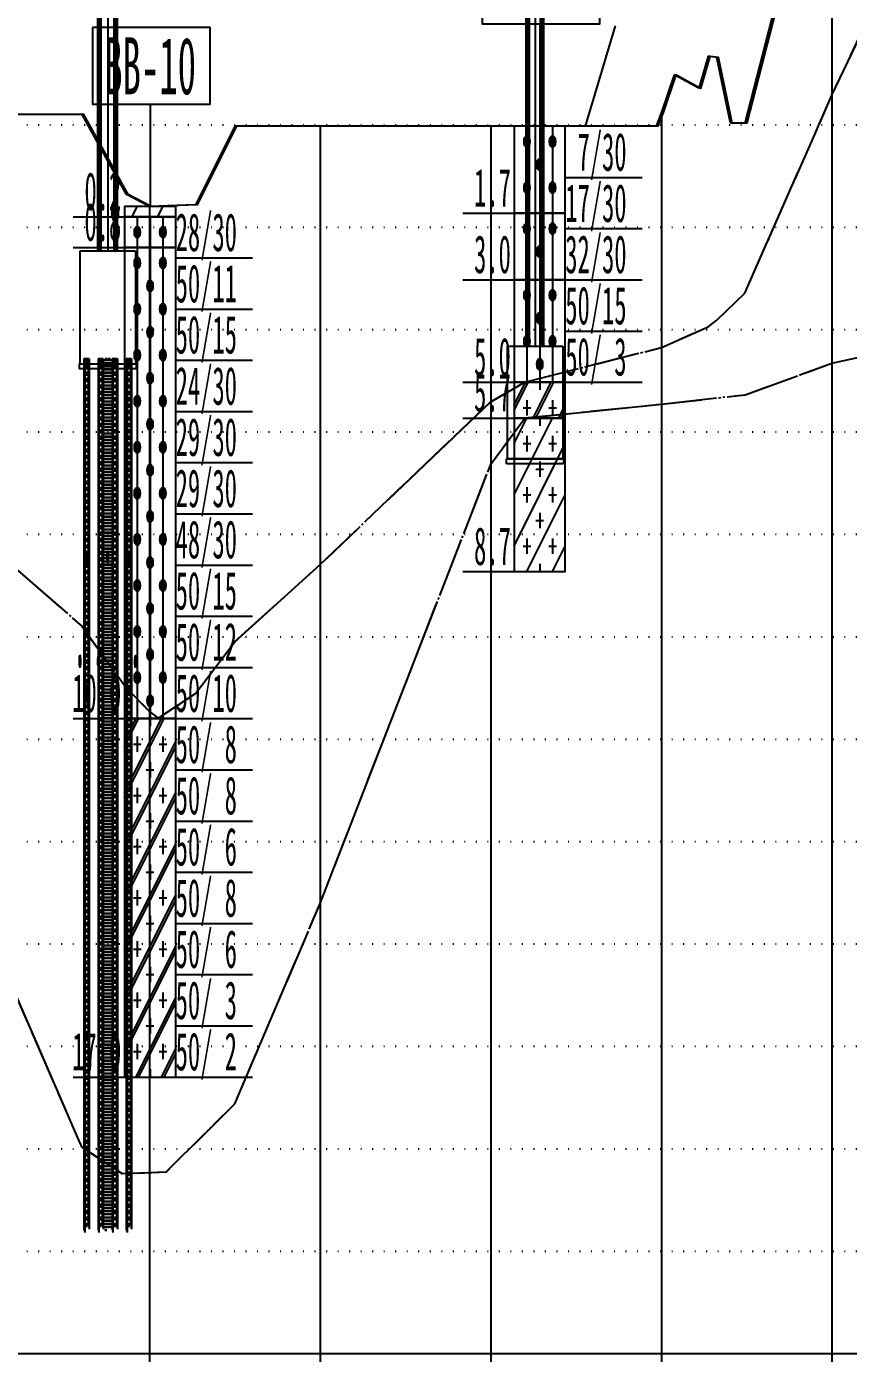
# Model space of a CAD drawing. Header units: millimetres. Extents: x -1499 to 6658, y -12483 to -6008.
# Drawn here: x 5701.9 to 5798.3, y -11573.1 to -11417.6 of the extents above; entities that cross this region are included whole.
import ezdxf
from ezdxf.enums import TextEntityAlignment as Align

# ---------------------------------------------------------------- set-up
doc = ezdxf.new("R2010")
doc.units = ezdxf.units.MM
for name, pattern in [('A-CENTR01', [2, 1.25, -0.25, 0.25, -0.25]), ('A-DASHD01', [0.75, 0.5, -0.25]), ('A-DOTLN01H', [0.125, 0, -0.125]), ('A-HIDDN01', [0.375, 0.25, -0.125]), ('BR_LINE', [7.75, 6.5, -0.25, 0.25, -0.25, 0.25, -0.25]), ('CXB002', [3.5, 1.25, -0.2, 0.2, -0.2, 0.2, -0.2, 1.25]), ('HIDDEN', [0.375, 0.25, -0.125]), ('RR_LINE', [7.25, 6.5, -0.25, 0.25, -0.25]), ('SOLID', [0])]:
    doc.linetypes.add(name, pattern=pattern)
for name, color, linetype in [('@리핑암선(풍화암)', 6, 'Continuous'), ('@발파암선(기반암)', 5, 'Continuous'), ('CR-GRID', 56, 'A-DOTLN01H'), ('CS-CNTL', 1, 'A-CENTR01'), ('CS-PATT', 1, 'Continuous'), ('CS-SYMB', 3, 'Continuous'), ('CS-TEXT', 3, 'Continuous'), ('Layer', 7, 'Continuous'), ('교량', 4, 'Continuous'), ('리핑암선', 4, 'RR_LINE'), ('발파암선', 3, 'BR_LINE'), ('사면선', 3, 'SOLID'), ('수직그리드', 1, 'Continuous'), ('종단지반선', 3, 'Continuous'), ('학송2교$0$CS-DIML', 1, 'Continuous')]:
    doc.layers.add(name, color=color, linetype=linetype)
doc.layers.add('_와꾸', color=7, linetype='Continuous', plot=False)
doc.styles.add('굴림체', font='굴림체')

# ---------------------------------------------------------------- blocks, each defined once
blk = doc.blocks.new('BB-10')
at = {"layer": 'Layer'}
for points in [[(-2.25, 3.5), (-2.25, 2), (2.347, 2), (2.347, 3.5), (-2.25, 3.5)], [(-2.25, 2), (2.347, 2)], [(0, 2), (0, 0)], [(-1, 0), (-1, -0.2), (1, -0.2), (1, 0), (-1, 0)], [(-0.7, -0.2), (-0.5, 0)], [(0.3, -0.2), (0.5, 0)], [(-3, -0.2), (-1, -0.2)], [(-1, -0.2), (-1, -0.8), (1, -0.8), (1, -0.2), (-1, -0.2)], [(-0.5, -0.2), (-0.5, -0.8)], [(0, -0.2), (0, -0.8)], [(0.5, -0.2), (0.5, -0.8)], [(-3, -0.8), (-1, -0.8)], [(-1, -0.8), (-1, -10), (1, -10), (1, -0.8), (-1, -0.8)], [(-0.5, -0.8), (-0.5, -10)], [(0, -0.8), (0, -10)], [(0.5, -0.8), (0.5, -10)], [(1, -1), (4, -1)], [(1, -2), (4, -2)], [(1, -3), (4, -3)], [(1, -4), (4, -4)], [(1, -5), (4, -5)], [(1, -6), (4, -6)], [(1, -7), (4, -7)], [(1, -8), (4, -8)], [(1, -9), (4, -9)], [(-3, -10), (-1, -10)], [(-1, -10.45), (-0.55, -10)], [(-1, -11.45), (0.45, -10)], [(-1, -10.55), (-0.45, -10)], [(-1, -11.55), (0.55, -10)], [(-1, -10), (-1, -17), (1, -17), (1, -10), (-1, -10)], [(-0.15, -10), (0.15, -10)], [(0, -10), (0, -10.15)], [(1, -10), (4, -10)], [(-0.5, -10.35), (-0.5, -10.65)], [(0.5, -10.35), (0.5, -10.65)], [(-1, -12.45), (1, -10.45)], [(-1, -12.55), (1, -10.55)], [(-0.65, -10.5), (-0.35, -10.5)], [(0.35, -10.5), (0.65, -10.5)], [(0, -10.85), (0, -11.15)], [(-0.15, -11), (0.15, -11)], [(1, -11), (4, -11)], [(-0.5, -11.35), (-0.5, -11.65)], [(0.5, -11.35), (0.5, -11.65)], [(-1, -13.45), (1, -11.45)], [(-1, -13.55), (1, -11.55)], [(-0.65, -11.5), (-0.35, -11.5)], [(0.35, -11.5), (0.65, -11.5)], [(0, -11.85), (0, -12.15)], [(-0.15, -12), (0.15, -12)], [(1, -12), (4, -12)], [(-0.5, -12.35), (-0.5, -12.65)], [(0.5, -12.35), (0.5, -12.65)], [(-1, -14.45), (1, -12.45)], [(-1, -14.55), (1, -12.55)], [(-0.65, -12.5), (-0.35, -12.5)], [(0.35, -12.5), (0.65, -12.5)], [(0, -12.85), (0, -13.15)], [(-0.15, -13), (0.15, -13)], [(1, -13), (4, -13)], [(-1, -15.45), (1, -13.45)], [(-0.5, -13.35), (-0.5, -13.65)], [(0.5, -13.35), (0.5, -13.65)], [(-1, -15.55), (1, -13.55)], [(-0.65, -13.5), (-0.35, -13.5)], [(0.35, -13.5), (0.65, -13.5)], [(0, -13.85), (0, -14.15)], [(-0.15, -14), (0.15, -14)], [(1, -14), (4, -14)], [(-1, -16.45), (1, -14.45)], [(-0.65, -14.5), (-0.35, -14.5)], [(-0.5, -14.35), (-0.5, -14.65)], [(0.35, -14.5), (0.65, -14.5)], [(0.5, -14.35), (0.5, -14.65)], [(-1, -16.55), (1, -14.55)], [(-0.15, -15), (0.15, -15)], [(0, -14.85), (0, -15.15)], [(1, -15), (4, -15)], [(-0.65, -15.5), (-0.35, -15.5)], [(-0.55, -17), (1, -15.45)], [(-0.5, -15.35), (-0.5, -15.65)], [(0.35, -15.5), (0.65, -15.5)], [(0.5, -15.35), (0.5, -15.65)], [(-0.45, -17), (1, -15.55)], [(-0.15, -16), (0.15, -16)], [(0, -15.85), (0, -16.15)], [(1, -16), (4, -16)], [(-0.65, -16.5), (-0.35, -16.5)], [(-0.5, -16.35), (-0.5, -16.65)], [(0.35, -16.5), (0.65, -16.5)], [(0.45, -17), (1, -16.45)], [(0.5, -16.35), (0.5, -16.65)], [(0.55, -17), (1, -16.55)], [(-3, -17), (-1, -17)], [(-0.15, -17), (0.15, -17)], [(0, -16.85), (0, -17)], [(1, -17), (4, -17)]]:
    blk.add_lwpolyline(points, dxfattribs=at)
for centre, radius in [((-0.5, -0.5), 0.113), ((-0.5, -0.5), 0.101), ((-0.5, -0.5), 0.09), ((-0.5, -0.5), 0.0788), ((-0.5, -0.5), 0.0675), ((-0.5, -0.5), 0.0563), ((-0.5, -0.5), 0.045), ((-0.5, -0.5), 0.0338), ((-0.5, -0.5), 0.0225), ((-0.5, -0.5), 0.0112), ((0.5, -0.5), 0.113), ((0.5, -0.5), 0.101), ((0.5, -0.5), 0.09), ((0.5, -0.5), 0.0788), ((0.5, -0.5), 0.0675), ((0.5, -0.5), 0.0563), ((0.5, -0.5), 0.045), ((0.5, -0.5), 0.0338), ((0.5, -0.5), 0.0225), ((0.5, -0.5), 0.0112), ((-0.5, -1.1), 0.113), ((-0.5, -1.1), 0.101), ((-0.5, -1.1), 0.09), ((-0.5, -1.1), 0.0788), ((-0.5, -1.1), 0.0675), ((0.5, -1.1), 0.113), ((0.5, -1.1), 0.101), ((0.5, -1.1), 0.09), ((0.5, -1.1), 0.0788), ((0.5, -1.1), 0.0675), ((-0.5, -1.1), 0.0563), ((-0.5, -1.1), 0.045), ((-0.5, -1.1), 0.0338), ((-0.5, -1.1), 0.0225), ((-0.5, -1.1), 0.0112), ((0.5, -1.1), 0.0563), ((0.5, -1.1), 0.045), ((0.5, -1.1), 0.0338), ((0.5, -1.1), 0.0225), ((0.5, -1.1), 0.0112), ((0, -1.55), 0.113), ((0, -1.55), 0.101), ((0, -1.55), 0.09), ((0, -1.55), 0.0788), ((0, -1.55), 0.0675), ((0, -1.55), 0.0563), ((0, -1.55), 0.045), ((0, -1.55), 0.0338), ((0, -1.55), 0.0225), ((0, -1.55), 0.0112), ((-0.5, -2), 0.113), ((-0.5, -2), 0.101), ((-0.5, -2), 0.09), ((-0.5, -2), 0.0788), ((-0.5, -2), 0.0675), ((-0.5, -2), 0.0563), ((-0.5, -2), 0.045), ((-0.5, -2), 0.0338), ((-0.5, -2), 0.0225), ((-0.5, -2), 0.0112), ((0.5, -2), 0.113), ((0.5, -2), 0.101), ((0.5, -2), 0.09), ((0.5, -2), 0.0788), ((0.5, -2), 0.0675), ((0.5, -2), 0.0563), ((0.5, -2), 0.045), ((0.5, -2), 0.0338), ((0.5, -2), 0.0225), ((0.5, -2), 0.0112), ((0, -2.45), 0.113), ((0, -2.45), 0.101), ((0, -2.45), 0.09), ((0, -2.45), 0.0788), ((0, -2.45), 0.0675), ((0, -2.45), 0.0563), ((0, -2.45), 0.045), ((0, -2.45), 0.0338), ((0, -2.45), 0.0225), ((0, -2.45), 0.0112), ((-0.5, -2.9), 0.113), ((-0.5, -2.9), 0.101), ((-0.5, -2.9), 0.09), ((-0.5, -2.9), 0.0788), ((-0.5, -2.9), 0.0675), ((-0.5, -2.9), 0.0563), ((0.5, -2.9), 0.113), ((0.5, -2.9), 0.101), ((0.5, -2.9), 0.09), ((0.5, -2.9), 0.0788), ((0.5, -2.9), 0.0675), ((0.5, -2.9), 0.0563), ((-0.5, -2.9), 0.045), ((-0.5, -2.9), 0.0338), ((-0.5, -2.9), 0.0225), ((-0.5, -2.9), 0.0112), ((0.5, -2.9), 0.045), ((0.5, -2.9), 0.0338), ((0.5, -2.9), 0.0225), ((0.5, -2.9), 0.0112), ((0, -3.35), 0.113), ((0, -3.35), 0.101), ((0, -3.35), 0.09), ((0, -3.35), 0.0788), ((0, -3.35), 0.0675), ((0, -3.35), 0.0563), ((0, -3.35), 0.045), ((0, -3.35), 0.0338), ((0, -3.35), 0.0225), ((0, -3.35), 0.0112), ((-0.5, -3.8), 0.113), ((-0.5, -3.8), 0.101), ((-0.5, -3.8), 0.09), ((-0.5, -3.8), 0.0788), ((-0.5, -3.8), 0.0675), ((-0.5, -3.8), 0.0563), ((-0.5, -3.8), 0.045), ((-0.5, -3.8), 0.0338), ((-0.5, -3.8), 0.0225), ((-0.5, -3.8), 0.0112), ((0.5, -3.8), 0.113), ((0.5, -3.8), 0.101), ((0.5, -3.8), 0.09), ((0.5, -3.8), 0.0788), ((0.5, -3.8), 0.0675), ((0.5, -3.8), 0.0563), ((0.5, -3.8), 0.045), ((0.5, -3.8), 0.0338), ((0.5, -3.8), 0.0225), ((0.5, -3.8), 0.0112), ((0, -4.25), 0.113), ((0, -4.25), 0.101), ((0, -4.25), 0.09), ((0, -4.25), 0.0788), ((0, -4.25), 0.0675), ((0, -4.25), 0.0563), ((0, -4.25), 0.045), ((0, -4.25), 0.0338), ((0, -4.25), 0.0225), ((0, -4.25), 0.0112), ((-0.5, -4.7), 0.113), ((-0.5, -4.7), 0.101), ((-0.5, -4.7), 0.09), ((-0.5, -4.7), 0.0788), ((-0.5, -4.7), 0.0675), ((-0.5, -4.7), 0.0563), ((-0.5, -4.7), 0.045), ((0.5, -4.7), 0.113), ((0.5, -4.7), 0.101), ((0.5, -4.7), 0.09), ((0.5, -4.7), 0.0788), ((0.5, -4.7), 0.0675), ((0.5, -4.7), 0.0563), ((0.5, -4.7), 0.045), ((-0.5, -4.7), 0.0338), ((-0.5, -4.7), 0.0225), ((-0.5, -4.7), 0.0112), ((0.5, -4.7), 0.0338), ((0.5, -4.7), 0.0225), ((0.5, -4.7), 0.0112), ((0, -5.15), 0.113), ((0, -5.15), 0.101), ((0, -5.15), 0.09), ((0, -5.15), 0.0788), ((0, -5.15), 0.0675), ((0, -5.15), 0.0563), ((0, -5.15), 0.045), ((0, -5.15), 0.0338), ((0, -5.15), 0.0225), ((0, -5.15), 0.0112), ((-0.5, -5.6), 0.113), ((-0.5, -5.6), 0.101), ((-0.5, -5.6), 0.09), ((-0.5, -5.6), 0.0788), ((-0.5, -5.6), 0.0675), ((-0.5, -5.6), 0.0563), ((-0.5, -5.6), 0.045), ((-0.5, -5.6), 0.0338), ((-0.5, -5.6), 0.0225), ((-0.5, -5.6), 0.0112), ((0.5, -5.6), 0.113), ((0.5, -5.6), 0.101), ((0.5, -5.6), 0.09), ((0.5, -5.6), 0.0788), ((0.5, -5.6), 0.0675), ((0.5, -5.6), 0.0563), ((0.5, -5.6), 0.045), ((0.5, -5.6), 0.0338), ((0.5, -5.6), 0.0225), ((0.5, -5.6), 0.0112), ((0, -6.05), 0.113), ((0, -6.05), 0.101), ((0, -6.05), 0.09), ((0, -6.05), 0.0788), ((0, -6.05), 0.0675), ((0, -6.05), 0.0563), ((0, -6.05), 0.045), ((0, -6.05), 0.0338), ((0, -6.05), 0.0225), ((0, -6.05), 0.0112), ((-0.5, -6.5), 0.113), ((-0.5, -6.5), 0.101), ((-0.5, -6.5), 0.09), ((-0.5, -6.5), 0.0788), ((-0.5, -6.5), 0.0675), ((-0.5, -6.5), 0.0563), ((-0.5, -6.5), 0.045), ((-0.5, -6.5), 0.0338), ((-0.5, -6.5), 0.0225), ((0.5, -6.5), 0.113), ((0.5, -6.5), 0.101), ((0.5, -6.5), 0.09), ((0.5, -6.5), 0.0788), ((0.5, -6.5), 0.0675), ((0.5, -6.5), 0.0563), ((0.5, -6.5), 0.045), ((0.5, -6.5), 0.0338), ((0.5, -6.5), 0.0225), ((-0.5, -6.5), 0.0112), ((0.5, -6.5), 0.0112), ((0, -6.95), 0.113), ((0, -6.95), 0.101), ((0, -6.95), 0.09), ((0, -6.95), 0.0788), ((0, -6.95), 0.0675), ((0, -6.95), 0.0563), ((0, -6.95), 0.045), ((0, -6.95), 0.0338), ((0, -6.95), 0.0225), ((0, -6.95), 0.0112), ((-0.5, -7.4), 0.113), ((-0.5, -7.4), 0.101), ((-0.5, -7.4), 0.09), ((-0.5, -7.4), 0.0788), ((-0.5, -7.4), 0.0675), ((-0.5, -7.4), 0.0563), ((-0.5, -7.4), 0.045), ((-0.5, -7.4), 0.0338), ((-0.5, -7.4), 0.0225), ((-0.5, -7.4), 0.0112), ((0.5, -7.4), 0.113), ((0.5, -7.4), 0.101), ((0.5, -7.4), 0.09), ((0.5, -7.4), 0.0788), ((0.5, -7.4), 0.0675), ((0.5, -7.4), 0.0563), ((0.5, -7.4), 0.045), ((0.5, -7.4), 0.0338), ((0.5, -7.4), 0.0225), ((0.5, -7.4), 0.0112), ((0, -7.85), 0.113), ((0, -7.85), 0.101), ((0, -7.85), 0.09), ((0, -7.85), 0.0788), ((0, -7.85), 0.0675), ((0, -7.85), 0.0563), ((0, -7.85), 0.045), ((0, -7.85), 0.0338), ((0, -7.85), 0.0225), ((0, -7.85), 0.0112), ((-0.5, -8.3), 0.113), ((-0.5, -8.3), 0.101), ((-0.5, -8.3), 0.09), ((-0.5, -8.3), 0.0788), ((-0.5, -8.3), 0.0675), ((-0.5, -8.3), 0.0563), ((-0.5, -8.3), 0.045), ((-0.5, -8.3), 0.0338), ((-0.5, -8.3), 0.0225), ((-0.5, -8.3), 0.0112), ((0.5, -8.3), 0.113), ((0.5, -8.3), 0.101), ((0.5, -8.3), 0.09), ((0.5, -8.3), 0.0788), ((0.5, -8.3), 0.0675), ((0.5, -8.3), 0.0563), ((0.5, -8.3), 0.045), ((0.5, -8.3), 0.0338), ((0.5, -8.3), 0.0225), ((0.5, -8.3), 0.0112), ((0, -8.75), 0.113), ((0, -8.75), 0.101), ((0, -8.75), 0.09), ((0, -8.75), 0.0788), ((0, -8.75), 0.0675), ((0, -8.75), 0.0563), ((0, -8.75), 0.045), ((0, -8.75), 0.0338), ((0, -8.75), 0.0225), ((0, -8.75), 0.0112), ((-0.5, -9.2), 0.113), ((-0.5, -9.2), 0.101), ((-0.5, -9.2), 0.09), ((-0.5, -9.2), 0.0788), ((-0.5, -9.2), 0.0675), ((-0.5, -9.2), 0.0563), ((-0.5, -9.2), 0.045), ((-0.5, -9.2), 0.0338), ((-0.5, -9.2), 0.0225), ((-0.5, -9.2), 0.0112), ((0.5, -9.2), 0.113), ((0.5, -9.2), 0.101), ((0.5, -9.2), 0.09), ((0.5, -9.2), 0.0788), ((0.5, -9.2), 0.0675), ((0.5, -9.2), 0.0563), ((0.5, -9.2), 0.045), ((0.5, -9.2), 0.0338), ((0.5, -9.2), 0.0225), ((0.5, -9.2), 0.0112), ((0, -9.65), 0.113), ((0, -9.65), 0.101), ((0, -9.65), 0.09), ((0, -9.65), 0.0788), ((0, -9.65), 0.0675), ((0, -9.65), 0.0563), ((0, -9.65), 0.045), ((0, -9.65), 0.0338), ((0, -9.65), 0.0225), ((0, -9.65), 0.0112)]:
    blk.add_circle(centre, radius, dxfattribs=at)
at = {"layer": 'Layer', "style": '굴림체'}
blk.add_text('BB-10', height=1.1111, dxfattribs=at).set_placement((0, 2.75), align=Align.MIDDLE_CENTER)
for s, p in [('   0.2', (-4, -0.07)), ('   0.8', (-4, -0.67)), ('28/30', (1, -0.87)), ('50/11', (1, -1.87)), ('50/15', (1, -2.87)), ('24/30', (1, -3.87)), ('29/30', (1, -4.87)), ('29/30', (1, -5.87)), ('48/30', (1, -6.87)), ('50/15', (1, -7.87)), ('50/12', (1, -8.87)), ('50/10', (1, -9.87)), ('  10.0', (-4, -9.87)), ('50/ 8', (1, -10.87)), ('50/ 8', (1, -11.87)), ('50/ 6', (1, -12.87)), ('50/ 8', (1, -13.87)), ('50/ 6', (1, -14.87)), ('50/ 3', (1, -15.87)), ('  17.0', (-4, -16.87)), ('50/ 2', (1, -16.87))]:
    blk.add_text(s, height=0.7407, dxfattribs=at).set_placement(p)
blk = doc.blocks.new('BB-11')
at = {"layer": 'Layer'}
for points in [[(-2.25, 3.5), (-2.25, 2), (2.347, 2), (2.347, 3.5), (-2.25, 3.5)], [(-2.25, 2), (2.347, 2)], [(0, 2), (0, 0)], [(-1, 0), (-1, -1.7), (1, -1.7), (1, 0), (-1, 0)], [(-0.5, 0), (-0.5, -1.7)], [(0, 0), (0, -1.7)], [(0.5, 0), (0.5, -1.7)], [(1, -1), (4, -1)], [(-3, -1.7), (-1, -1.7)], [(-1, -1.7), (-1, -3), (1, -3), (1, -1.7), (-1, -1.7)], [(-0.5, -1.7), (-0.5, -3)], [(0, -1.7), (0, -3)], [(0.5, -1.7), (0.5, -3)], [(1, -2), (4, -2)], [(-3, -3), (-1, -3)], [(-1, -3), (-1, -5), (1, -5), (1, -3), (-1, -3)], [(-0.5, -3), (-0.5, -5)], [(0, -3), (0, -5)], [(0.5, -3), (0.5, -5)], [(1, -3), (4, -3)], [(1, -4), (4, -4)], [(-3, -5), (-1, -5)], [(-1, -5.45), (-0.55, -5)], [(-1, -5.55), (-0.45, -5)], [(-1, -5), (-1, -5.7), (1, -5.7), (1, -5), (-1, -5)], [(-0.25, -5.7), (0.45, -5)], [(-0.15, -5), (0.15, -5)], [(-0.15, -5.7), (0.55, -5)], [(0, -5), (0, -5.15)], [(1, -5), (4, -5)], [(-0.5, -5.35), (-0.5, -5.65)], [(0.5, -5.35), (0.5, -5.65)], [(-3, -5.7), (-1, -5.7)], [(-1, -6.2), (-0.5, -5.7)], [(-1, -7.2), (0.5, -5.7)], [(-1, -5.7), (-1, -8.7), (1, -8.7), (1, -5.7), (-1, -5.7)], [(-0.65, -5.5), (-0.35, -5.5)], [(-0.15, -5.7), (0.15, -5.7)], [(0, -5.7), (0, -5.85)], [(0.35, -5.5), (0.65, -5.5)], [(0.75, -5.7), (1, -5.45)], [(0.85, -5.7), (1, -5.55)], [(-1, -8.2), (1, -6.2)], [(-0.65, -6.2), (-0.35, -6.2)], [(-0.5, -6.05), (-0.5, -6.35)], [(0.35, -6.2), (0.65, -6.2)], [(0.5, -6.05), (0.5, -6.35)], [(-0.15, -6.7), (0.15, -6.7)], [(0, -6.55), (0, -6.85)], [(-0.65, -7.2), (-0.35, -7.2)], [(-0.5, -7.05), (-0.5, -7.35)], [(-0.5, -8.7), (1, -7.2)], [(0.35, -7.2), (0.65, -7.2)], [(0.5, -7.05), (0.5, -7.35)], [(-0.15, -7.7), (0.15, -7.7)], [(0, -7.55), (0, -7.85)], [(-0.65, -8.2), (-0.35, -8.2)], [(-0.5, -8.05), (-0.5, -8.35)], [(0.35, -8.2), (0.65, -8.2)], [(0.5, -8.05), (0.5, -8.35)], [(0.5, -8.7), (1, -8.2)], [(0, -8.55), (0, -8.7)], [(-3, -8.7), (-1, -8.7)], [(-0.15, -8.7), (0.15, -8.7)]]:
    blk.add_lwpolyline(points, dxfattribs=at)
for centre, radius in [((-0.5, -0.3), 0.113), ((-0.5, -0.3), 0.101), ((-0.5, -0.3), 0.09), ((-0.5, -0.3), 0.0788), ((-0.5, -0.3), 0.0675), ((-0.5, -0.3), 0.0563), ((-0.5, -0.3), 0.045), ((0.5, -0.3), 0.113), ((0.5, -0.3), 0.101), ((0.5, -0.3), 0.09), ((0.5, -0.3), 0.0788), ((0.5, -0.3), 0.0675), ((0.5, -0.3), 0.0563), ((0.5, -0.3), 0.045), ((-0.5, -0.3), 0.0338), ((-0.5, -0.3), 0.0225), ((-0.5, -0.3), 0.0112), ((0.5, -0.3), 0.0338), ((0.5, -0.3), 0.0225), ((0.5, -0.3), 0.0112), ((0, -0.75), 0.113), ((0, -0.75), 0.101), ((0, -0.75), 0.09), ((0, -0.75), 0.0788), ((0, -0.75), 0.0675), ((0, -0.75), 0.0563), ((0, -0.75), 0.045), ((0, -0.75), 0.0338), ((0, -0.75), 0.0225), ((0, -0.75), 0.0112), ((-0.5, -1.2), 0.113), ((-0.5, -1.2), 0.101), ((-0.5, -1.2), 0.09), ((-0.5, -1.2), 0.0788), ((-0.5, -1.2), 0.0675), ((-0.5, -1.2), 0.0563), ((-0.5, -1.2), 0.045), ((-0.5, -1.2), 0.0338), ((-0.5, -1.2), 0.0225), ((-0.5, -1.2), 0.0112), ((0.5, -1.2), 0.113), ((0.5, -1.2), 0.101), ((0.5, -1.2), 0.09), ((0.5, -1.2), 0.0788), ((0.5, -1.2), 0.0675), ((0.5, -1.2), 0.0563), ((0.5, -1.2), 0.045), ((0.5, -1.2), 0.0338), ((0.5, -1.2), 0.0225), ((0.5, -1.2), 0.0112), ((-0.5, -2), 0.113), ((-0.5, -2), 0.101), ((-0.5, -2), 0.09), ((-0.5, -2), 0.0788), ((-0.5, -2), 0.0675), ((-0.5, -2), 0.0563), ((-0.5, -2), 0.045), ((-0.5, -2), 0.0338), ((-0.5, -2), 0.0225), ((-0.5, -2), 0.0112), ((0.5, -2), 0.113), ((0.5, -2), 0.101), ((0.5, -2), 0.09), ((0.5, -2), 0.0788), ((0.5, -2), 0.0675), ((0.5, -2), 0.0563), ((0.5, -2), 0.045), ((0.5, -2), 0.0338), ((0.5, -2), 0.0225), ((0.5, -2), 0.0112), ((0, -2.45), 0.113), ((0, -2.45), 0.101), ((0, -2.45), 0.09), ((0, -2.45), 0.0788), ((0, -2.45), 0.0675), ((0, -2.45), 0.0563), ((0, -2.45), 0.045), ((0, -2.45), 0.0338), ((0, -2.45), 0.0225), ((0, -2.45), 0.0112), ((-0.5, -3.3), 0.113), ((-0.5, -3.3), 0.101), ((-0.5, -3.3), 0.09), ((-0.5, -3.3), 0.0788), ((-0.5, -3.3), 0.0675), ((-0.5, -3.3), 0.0563), ((-0.5, -3.3), 0.045), ((-0.5, -3.3), 0.0338), ((-0.5, -3.3), 0.0225), ((-0.5, -3.3), 0.0112), ((0.5, -3.3), 0.113), ((0.5, -3.3), 0.101), ((0.5, -3.3), 0.09), ((0.5, -3.3), 0.0788), ((0.5, -3.3), 0.0675), ((0.5, -3.3), 0.0563), ((0.5, -3.3), 0.045), ((0.5, -3.3), 0.0338), ((0.5, -3.3), 0.0225), ((0.5, -3.3), 0.0112), ((0, -3.75), 0.113), ((0, -3.75), 0.101), ((0, -3.75), 0.09), ((0, -3.75), 0.0788), ((0, -3.75), 0.0675), ((0, -3.75), 0.0563), ((0, -3.75), 0.045), ((0, -3.75), 0.0338), ((0, -3.75), 0.0225), ((0, -3.75), 0.0112), ((-0.5, -4.2), 0.113), ((-0.5, -4.2), 0.101), ((-0.5, -4.2), 0.09), ((-0.5, -4.2), 0.0788), ((-0.5, -4.2), 0.0675), ((-0.5, -4.2), 0.0563), ((0.5, -4.2), 0.113), ((0.5, -4.2), 0.101), ((0.5, -4.2), 0.09), ((0.5, -4.2), 0.0788), ((0.5, -4.2), 0.0675), ((0.5, -4.2), 0.0563), ((-0.5, -4.2), 0.045), ((-0.5, -4.2), 0.0338), ((-0.5, -4.2), 0.0225), ((-0.5, -4.2), 0.0112), ((0.5, -4.2), 0.045), ((0.5, -4.2), 0.0338), ((0.5, -4.2), 0.0225), ((0.5, -4.2), 0.0112), ((0, -4.65), 0.113), ((0, -4.65), 0.101), ((0, -4.65), 0.09), ((0, -4.65), 0.0788), ((0, -4.65), 0.0675), ((0, -4.65), 0.0563), ((0, -4.65), 0.045), ((0, -4.65), 0.0338), ((0, -4.65), 0.0225), ((0, -4.65), 0.0112)]:
    blk.add_circle(centre, radius, dxfattribs=at)
at = {"layer": 'Layer', "style": '굴림체'}
blk.add_text('BB-11', height=1.1111, dxfattribs=at).set_placement((0, 2.75), align=Align.MIDDLE_CENTER)
for s, p in [(' 7/30', (1, -0.87)), ('   1.7', (-4, -1.57)), ('17/30', (1, -1.87)), ('32/30', (1, -2.87)), ('   3.0', (-4, -2.87)), ('50/15', (1, -3.87)), ('   5.0', (-4, -4.87)), ('50/ 3', (1, -4.87)), ('   5.7', (-4, -5.57)), ('   8.7', (-4, -8.57))]:
    blk.add_text(s, height=0.7407, dxfattribs=at).set_placement(p)
blk = doc.blocks.new('1231241242144122')
at = {"color": 1, "ltscale": 1000}
for p, q in [((7489.38, -11182.43), (7489.38, -10981.43)), ((7489.44, -11182.43), (7489.44, -10981.43)), ((7489.56, -11182.43), (7489.56, -10981.43)), ((7489.76, -11182.43), (7489.76, -10981.43)), ((7490.51, -10981.43), (7490.51, -11182.43)), ((7491.26, -11182.43), (7491.26, -10981.43)), ((7491.46, -11182.43), (7491.46, -10981.43)), ((7491.58, -11182.43), (7491.58, -10981.43)), ((7491.64, -11182.43), (7491.64, -10981.43)), ((7539.57, -11193.54), (7539.57, -10981.74)), ((7539.63, -11193.54), (7539.63, -10981.74)), ((7539.75, -11193.54), (7539.75, -10981.74)), ((7539.95, -11193.54), (7539.95, -10981.74)), ((7540.6, -10981.74), (7540.6, -11193.54)), ((7541.25, -11193.54), (7541.25, -10981.74)), ((7541.45, -11193.54), (7541.45, -10981.74)), ((7541.57, -11193.54), (7541.57, -10981.74)), ((7541.63, -11193.54), (7541.63, -10981.74))]:
    blk.add_line(p, q, dxfattribs=at)
at = {"layer": 'CS-CNTL', "linetype": 'A-DASHD01'}
for p, q in [((7488.03, -11195.03), (7488.03, -11297.03)), ((7489.68, -11195.03), (7489.68, -11297.03)), ((7491.33, -11195.03), (7491.33, -11297.03)), ((7492.98, -11195.03), (7492.98, -11297.03))]:
    blk.add_line(p, q, dxfattribs=at)
at = {"layer": 'CS-CNTL', "linetype": 'A-HIDDN01'}
blk.add_line((7490.51, -11195.03), (7490.51, -11297.03), dxfattribs=at)
at = {"layer": 'CS-PATT', "linetype": 'Continuous'}
for p, q in [((7487.74, -11195.03), (7487.74, -11297.1)), ((7487.77, -11195.03), (7487.77, -11297.27)), ((7487.83, -11195.03), (7487.83, -11297.44)), ((7488.23, -11195.03), (7488.23, -11296.61)), ((7488.3, -11195.03), (7488.3, -11296.79)), ((7488.33, -11195.03), (7488.33, -11296.96)), ((7489.39, -11195.03), (7489.39, -11297.1)), ((7489.42, -11195.03), (7489.42, -11297.27)), ((7489.48, -11195.03), (7489.48, -11297.44)), ((7489.88, -11195.03), (7489.88, -11296.61)), ((7489.95, -11195.03), (7489.95, -11296.79)), ((7489.98, -11195.03), (7489.98, -11296.96)), ((7491.04, -11195.03), (7491.04, -11297.1)), ((7491.07, -11195.03), (7491.07, -11297.27)), ((7491.13, -11195.03), (7491.13, -11297.44)), ((7491.53, -11195.03), (7491.53, -11296.61)), ((7491.6, -11195.03), (7491.6, -11296.79)), ((7491.63, -11195.03), (7491.63, -11296.96)), ((7492.69, -11195.03), (7492.69, -11297.1)), ((7492.72, -11195.03), (7492.72, -11297.27)), ((7492.78, -11195.03), (7492.78, -11297.44)), ((7493.18, -11195.03), (7493.18, -11296.61)), ((7493.25, -11195.03), (7493.25, -11296.79)), ((7493.28, -11195.03), (7493.28, -11296.96))]:
    blk.add_line(p, q, dxfattribs=at)
at = {"layer": 'CS-PATT', "linetype": 'A-HIDDN01'}
for p, q in [((7490.21, -11195.03), (7490.21, -11297.1)), ((7490.24, -11195.03), (7490.24, -11297.27)), ((7490.31, -11195.03), (7490.31, -11297.44)), ((7490.71, -11195.03), (7490.71, -11296.61)), ((7490.77, -11195.03), (7490.77, -11296.79)), ((7490.8, -11195.03), (7490.8, -11296.96))]:
    blk.add_line(p, q, dxfattribs=at)
at = {"layer": 'CS-SYMB'}
for p, q in [((7488.34, -11195.03), (7487.73, -11195.03)), ((7487.73, -11195.03), (7487.73, -11297.03)), ((7488.34, -11195.03), (7488.34, -11297.03)), ((7489.99, -11195.03), (7489.38, -11195.03)), ((7489.38, -11195.03), (7489.38, -11297.03)), ((7489.99, -11195.03), (7489.99, -11297.03)), ((7491.64, -11195.03), (7491.03, -11195.03)), ((7491.03, -11195.03), (7491.03, -11297.03)), ((7491.64, -11195.03), (7491.64, -11297.03)), ((7493.29, -11195.03), (7492.68, -11195.03)), ((7492.68, -11195.03), (7492.68, -11297.03)), ((7493.29, -11195.03), (7493.29, -11297.03))]:
    blk.add_line(p, q, dxfattribs=at)
at = {"layer": 'CS-SYMB', "linetype": 'A-HIDDN01'}
for p, q in [((7490.81, -11195.03), (7490.2, -11195.03)), ((7490.2, -11195.03), (7490.2, -11297.03)), ((7490.81, -11195.03), (7490.81, -11297.03))]:
    blk.add_line(p, q, dxfattribs=at)
at = {"layer": '교량', "ltscale": 3}
for p, q in [((7489.36, -11182.43), (7489.36, -10981.43)), ((7491.66, -11182.43), (7491.66, -10981.43)), ((7539.55, -11193.54), (7539.55, -10981.74)), ((7541.65, -11193.54), (7541.65, -10981.74)), ((7493.76, -11182.43), (7487.26, -11182.43)), ((7487.26, -11182.43), (7487.26, -11195.63)), ((7493.76, -11182.43), (7493.76, -11195.63)), ((7537.35, -11193.54), (7539.45, -11193.54)), ((7537.35, -11193.54), (7537.35, -11206.74)), ((7539.45, -11193.54), (7540.6, -11193.54)), ((7540.6, -11193.54), (7541.75, -11193.54)), ((7541.75, -11193.54), (7543.85, -11193.54)), ((7543.85, -11193.54), (7543.85, -11206.74)), ((7487.26, -11195.63), (7487.16, -11195.63)), ((7487.16, -11195.63), (7487.16, -11196.23)), ((7487.16, -11195.63), (7493.86, -11195.63)), ((7493.76, -11195.63), (7493.86, -11195.63)), ((7493.86, -11195.63), (7493.86, -11196.23)), ((7493.86, -11196.23), (7487.16, -11196.23)), ((7537.25, -11207.34), (7537.25, -11206.74)), ((7537.25, -11206.74), (7537.35, -11206.74)), ((7537.25, -11206.74), (7540.6, -11206.74)), ((7543.95, -11206.74), (7537.25, -11206.74)), ((7540.6, -11206.74), (7543.85, -11206.74)), ((7543.85, -11206.74), (7543.95, -11206.74)), ((7543.95, -11206.74), (7543.95, -11207.34)), ((7543.95, -11207.34), (7537.25, -11207.34))]:
    blk.add_line(p, q, dxfattribs=at)
at = {"layer": '교량', "linetype": 'HIDDEN'}
blk.add_line((7487.16, -11195.63), (7493.86, -11195.63), dxfattribs=at)
at = {"layer": '리핑암선', "color": 6}
for p, q in [((7575.41, -11164.14), (7586.91, -11139.87)), ((7565.21, -11187.33), (7575.41, -11164.14)), ((7575.41, -11164.14), (7575.41, -11164.14)), ((7561.91, -11190.5), (7565.21, -11187.33)), ((7565.21, -11187.33), (7565.21, -11187.33)), ((7555.41, -11193.71), (7560.91, -11191.28)), ((7560.91, -11191.28), (7561.91, -11190.5)), ((7560.91, -11191.28), (7560.91, -11191.28)), ((7561.91, -11190.5), (7561.91, -11190.5)), ((7539.41, -11197.77), (7555.41, -11193.71)), ((7555.41, -11193.71), (7555.41, -11193.71)), ((7535.41, -11200.05), (7539.41, -11197.77)), ((7539.41, -11197.77), (7539.41, -11197.77)), ((7515.41, -11219.16), (7535.41, -11200.05)), ((7535.41, -11200.05), (7535.41, -11200.05)), ((7475.41, -11215.89), (7487.51, -11226.39)), ((7505.41, -11228.18), (7515.41, -11219.16)), ((7515.41, -11219.16), (7515.41, -11219.16)), ((7487.51, -11226.39), (7487.51, -11226.39)), ((7487.51, -11226.39), (7492.71, -11233.62)), ((7500.81, -11234.25), (7505.41, -11228.18)), ((7505.41, -11228.18), (7505.41, -11228.18)), ((7492.71, -11233.62), (7492.71, -11233.62)), ((7492.71, -11233.62), (7495.41, -11236.35)), ((7496.41, -11237.16), (7500.81, -11234.25)), ((7500.81, -11234.25), (7500.81, -11234.25)), ((7495.41, -11236.35), (7495.41, -11236.35)), ((7495.41, -11236.35), (7496.41, -11237.16)), ((7496.41, -11237.16), (7496.41, -11237.16))]:
    blk.add_line(p, q, dxfattribs=at)
at = {"layer": '발파암선'}
for p, q in [((7575.41, -11195.55), (7582.56, -11193.97)), ((7565.24, -11199.24), (7575.41, -11195.55)), ((7575.41, -11195.55), (7575.41, -11195.55)), ((7539.41, -11201.97), (7555.41, -11200.35)), ((7555.41, -11200.35), (7565.24, -11199.24)), ((7555.41, -11200.35), (7555.41, -11200.35)), ((7565.24, -11199.24), (7565.24, -11199.24)), ((7535.41, -11207.39), (7539.41, -11201.97)), ((7539.41, -11201.97), (7539.41, -11201.97)), ((7515.41, -11258.88), (7535.41, -11207.39)), ((7535.41, -11207.39), (7535.41, -11207.39)), ((7475.41, -11259.68), (7487.43, -11287.37)), ((7505.41, -11282.33), (7515.41, -11258.88)), ((7515.41, -11258.88), (7515.41, -11258.88)), ((7497.38, -11290.33), (7505.41, -11282.33)), ((7505.41, -11282.33), (7505.41, -11282.33)), ((7487.43, -11287.37), (7487.43, -11287.37)), ((7487.43, -11287.37), (7492.2, -11290.52)), ((7492.2, -11290.52), (7497.38, -11290.33)), ((7492.2, -11290.52), (7492.2, -11290.52)), ((7497.38, -11290.33), (7497.38, -11290.33))]:
    blk.add_line(p, q, dxfattribs=at)
at = {"layer": '사면선'}
blk.add_line((7550, -11156), (7546.47, -11167.77), dxfattribs=at)
at = {"layer": '종단지반선', "color": 3}
for p, q in [((7575.41, -11127.78), (7565.21, -11167.41)), ((7560.91, -11159.58), (7559.81, -11163.33)), ((7561.91, -11159.71), (7560.91, -11159.58)), ((7563.51, -11167.41), (7561.91, -11159.71)), ((7556.91, -11161.76), (7555.41, -11166.15)), ((7559.81, -11163.33), (7556.91, -11161.76)), ((7487.51, -11166.39), (7475.41, -11166.39)), ((7492.71, -11175.78), (7487.51, -11166.39)), ((7555.41, -11166.15), (7554.81, -11167.77)), ((7505.41, -11167.77), (7500.81, -11177)), ((7515.41, -11167.77), (7505.41, -11167.77)), ((7535.41, -11167.77), (7515.41, -11167.77)), ((7554.81, -11167.77), (7535.41, -11167.77)), ((7565.21, -11167.41), (7563.51, -11167.41)), ((7495.41, -11177.19), (7492.71, -11175.78)), ((7500.81, -11177), (7495.41, -11177.19))]:
    blk.add_line(p, q, dxfattribs=at)
at = {"layer": '학송2교$0$CS-DIML'}
for centre, start_param, end_param in [((7488.03, -11218.27), 4.712379, 7.853971), ((7490.51, -11218.27), 4.712379, 7.853971), ((7492.98, -11218.27), 4.712379, 7.853971), ((7488.03, -11218.27), 1.570786, 4.712379), ((7490.51, -11218.27), 1.570786, 4.712379), ((7492.98, -11218.27), 1.570786, 4.712379)]:
    blk.add_ellipse(centre, major_axis=(0, 0.675), ratio=0.166667, start_param=start_param, end_param=end_param, dxfattribs=at)

msp = doc.modelspace()

# ---------------------------------------------------------------- linework, layer by layer
at = {"layer": '@리핑암선(풍화암)', "linetype": 'A-CENTR01', "ltscale": 20, "flags": 128}
msp.add_lwpolyline([(5436.35, -11245.67), (5446.35, -11279.71), (5446.35, -11279.71), (5447.35, -11281.45), (5447.35, -11281.45), (5448.35, -11283.67), (5448.35, -11283.67), (5449.35, -11285.92), (5449.35, -11285.92), (5450.35, -11288.05), (5450.35, -11288.05), (5451.35, -11291.57), (5451.35, -11291.57), (5452.35, -11294.81), (5452.35, -11294.81), (5453.35, -11297.98), (5453.35, -11297.98), (5454.35, -11300.9), (5454.35, -11300.9), (5455.35, -11303.43), (5455.35, -11303.43), (5456.35, -11306.02), (5456.35, -11306.02), (5457.35, -11307.11), (5457.35, -11307.11), (5458.35, -11308.34), (5458.35, -11308.34), (5459.15, -11309.23), (5459.15, -11309.23), (5459.35, -11310.49), (5459.35, -11310.49), (5460.35, -11315.98), (5460.35, -11315.98), (5461.35, -11319.53), (5461.35, -11319.53), (5462.35, -11323.67), (5462.35, -11323.67), (5463.35, -11327.58), (5463.35, -11327.58), (5464.35, -11330.46), (5464.35, -11330.46), (5465.35, -11333.04), (5465.35, -11333.04), (5467.35, -11337.41), (5467.35, -11337.41), (5468.35, -11338.99), (5468.35, -11338.99), (5469.35, -11340.29), (5469.35, -11340.29), (5470.35, -11341.36), (5470.35, -11341.36), (5471.35, -11342.44), (5471.35, -11342.44), (5472.35, -11343.23), (5472.35, -11343.23), (5473.35, -11343.87), (5473.35, -11343.87), (5474.35, -11344.3), (5474.35, -11344.3), (5475.35, -11344.73), (5475.35, -11344.73), (5476.35, -11344.88), (5476.35, -11344.88), (5486.45, -11346.9), (5486.45, -11346.9), (5489.45, -11348.46), (5489.45, -11348.46), (5496.35, -11350.95), (5496.35, -11350.95), (5503.05, -11356.84), (5503.05, -11356.84), (5516.35, -11365.16), (5516.35, -11365.16), (5525.45, -11374.39), (5525.45, -11374.39), (5530.15, -11378.42), (5530.15, -11378.42), (5535.25, -11383.94), (5535.25, -11383.94), (5536.35, -11384.99), (5536.35, -11384.99), (5541.15, -11388.53), (5541.15, -11388.53), (5553.25, -11394.29), (5553.25, -11394.29), (5559.25, -11397.08), (5559.25, -11397.08), (5576.35, -11409.93), (5576.35, -11409.93), (5596.35, -11420.31), (5596.35, -11420.31), (5600.85, -11423.14), (5600.85, -11423.14), (5616.35, -11428.62), (5616.35, -11428.62), (5636.35, -11434), (5636.35, -11434), (5648.85, -11439.94), (5648.85, -11439.94), (5656.35, -11442.38), (5656.35, -11442.38), (5663.35, -11442.38), (5663.35, -11442.38), (5668.95, -11448.12), (5668.95, -11448.12), (5676.35, -11455.09), (5676.35, -11455.09), (5696.35, -11477.35), (5696.35, -11477.35), (5708.45, -11487.86), (5708.45, -11487.86), (5713.65, -11495.08), (5713.65, -11495.08), (5716.35, -11497.81), (5716.35, -11497.81), (5717.35, -11498.62), (5717.35, -11498.62), (5721.75, -11495.71), (5721.75, -11495.71), (5726.35, -11489.65), (5726.35, -11489.65), (5736.35, -11480.63), (5736.35, -11480.63), (5756.35, -11461.52), (5756.35, -11461.52), (5760.35, -11459.24), (5760.35, -11459.24), (5776.35, -11455.17), (5776.35, -11455.17), (5781.85, -11452.75), (5781.85, -11452.75), (5782.85, -11451.97), (5782.85, -11451.97), (5786.15, -11448.79), (5786.15, -11448.79), (5796.35, -11425.61), (5796.35, -11425.61), (5807.85, -11401.33), (5807.85, -11401.33), (5810.1, -11400.22), (5810.1, -11400.22), (5816.35, -11402.73), (5816.35, -11402.73), (5819.85, -11405.61), (5819.85, -11405.61), (5825.75, -11409.39), (5825.75, -11409.39), (5836.35, -11411.6), (5836.35, -11411.6), (5845.65, -11402.14), (5845.65, -11402.14), (5851.35, -11402.99), (5851.35, -11402.99), (5852.35, -11402.98), (5852.35, -11402.98), (5853.35, -11402.44), (5853.35, -11402.44), (5854.35, -11401.89), (5854.35, -11401.89), (5855.35, -11401.3), (5855.35, -11401.3), (5856.35, -11400.83), (5856.35, -11400.83), (5857.35, -11400.32), (5857.35, -11400.32), (5858.35, -11399.73), (5858.35, -11399.73), (5859.35, -11399.16), (5859.35, -11399.16), (5860.35, -11398.61), (5860.35, -11398.61), (5861.35, -11398.21), (5861.35, -11398.21), (5861.35, -11398.21), (5861.35, -11398.21), (5864.35, -11391.5), (5864.35, -11391.5), (5865.35, -11390.21), (5865.35, -11390.21), (5867.35, -11387.73), (5867.35, -11387.73), (5869.35, -11386.06), (5869.35, -11386.06), (5871.35, -11386.57), (5871.35, -11386.57), (5873.35, -11387.35), (5873.35, -11387.35), (5875.35, -11392.5), (5875.35, -11392.5), (5877.35, -11397.61), (5877.35, -11397.61), (5879.35, -11402.69), (5879.35, -11402.69), (5881.35, -11408.23), (5881.35, -11408.23), (5896.35, -11421.98), (5896.35, -11421.98), (5903.45, -11428.17), (5903.45, -11428.17), (5911.65, -11443.46), (5911.65, -11443.46), (5912.25, -11444.2), (5912.25, -11444.2), (5913.55, -11444.95), (5913.55, -11444.95), (5916.35, -11444.2), (5916.35, -11444.2), (5927.25, -11440.17), (5927.25, -11440.17), (5933.65, -11436.84), (5933.65, -11436.84), (5936.35, -11435.36), (5936.35, -11435.36), (5956.35, -11426.32), (5956.35, -11426.32), (5965.24, -11422.38), (5968.15, -11421.22), (5971.45, -11420.58), (5976.35, -11417.25), (5996.35, -11390.46), (6016.35, -11365.08), (6022.95, -11354.2), (6027.65, -11344.45), (6032.55, -11334.76), (6036.35, -11328.32), (6042.05, -11321.02), (6053.35, -11308.97), (6056.35, -11309.05), (6062.25, -11313.01), (6076.35, -11337.95), (6081.25, -11350.5), (6093.05, -11356.97), (6096.35, -11353.31), (6116.35, -11311.96), (6136.35, -11287.21), (6156.35, -11278.49), (6176.35, -11259.63), (6196.35, -11246.36)], dxfattribs=at)
at = {"layer": '@발파암선(기반암)', "color": 3, "linetype": 'CXB002', "ltscale": 20, "flags": 128}
msp.add_lwpolyline([(5436.35, -11254.67), (5446.35, -11288.71), (5446.35, -11288.71), (5447.35, -11290.45), (5447.35, -11290.45), (5448.35, -11292.67), (5448.35, -11292.67), (5449.35, -11294.92), (5449.35, -11294.92), (5450.35, -11297.05), (5450.35, -11297.05), (5451.35, -11300.57), (5451.35, -11300.57), (5452.35, -11303.81), (5452.35, -11303.81), (5453.35, -11306.98), (5453.35, -11306.98), (5454.35, -11309.9), (5454.35, -11309.9), (5455.35, -11312.43), (5455.35, -11312.43), (5456.35, -11315.02), (5456.35, -11315.02), (5457.35, -11316.11), (5457.35, -11316.11), (5458.35, -11317.34), (5458.35, -11317.34), (5459.15, -11318.23), (5459.15, -11318.23), (5459.35, -11319.49), (5459.35, -11319.49), (5460.35, -11324.98), (5460.35, -11324.98), (5461.35, -11328.53), (5461.35, -11328.53), (5462.35, -11332.67), (5462.35, -11332.67), (5463.35, -11336.58), (5463.35, -11336.58), (5464.17, -11338.91), (5464.17, -11338.91), (5465.35, -11341.86), (5465.35, -11341.86), (5466.35, -11344.2), (5466.35, -11344.2), (5467.35, -11346.64), (5467.35, -11346.64), (5468.35, -11348.52), (5468.35, -11348.52), (5469.35, -11349.88), (5469.35, -11349.88), (5470.35, -11350.93), (5470.35, -11350.93), (5471.35, -11351.83), (5471.35, -11351.83), (5472.35, -11352.56), (5472.35, -11352.56), (5473.35, -11353.1), (5473.35, -11353.1), (5474.35, -11353.37), (5474.35, -11353.37), (5475.35, -11353.57), (5475.35, -11353.57), (5476.35, -11353.78), (5476.35, -11353.78), (5486.45, -11355.36), (5486.45, -11355.36), (5489.45, -11356.38), (5489.45, -11356.38), (5496.35, -11359.18), (5496.35, -11359.18), (5503.05, -11366.03), (5503.05, -11366.03), (5516.35, -11374.35), (5516.35, -11374.35), (5525.45, -11381.6), (5525.45, -11381.6), (5530.15, -11386.57), (5530.15, -11386.57), (5535.25, -11391.52), (5535.25, -11391.52), (5536.35, -11392.03), (5536.35, -11392.03), (5541.15, -11395.36), (5541.15, -11395.36), (5553.25, -11397.69), (5553.25, -11397.69), (5559.25, -11397.08), (5559.25, -11397.08), (5576.35, -11415.47), (5576.35, -11415.47), (5596.35, -11430.51), (5596.35, -11430.51), (5600.85, -11433.47), (5600.85, -11433.47), (5616.35, -11438.82), (5616.35, -11438.82), (5636.35, -11444.2), (5636.35, -11444.2), (5648.85, -11450.19), (5648.85, -11450.19), (5656.35, -11452.58), (5656.35, -11452.58), (5663.35, -11452.58), (5663.35, -11452.58), (5669.76, -11462.86), (5669.76, -11462.86), (5678.02, -11480.11), (5678.02, -11480.11), (5696.35, -11521.14), (5696.35, -11521.14), (5708.38, -11548.83), (5708.38, -11548.83), (5713.15, -11551.98), (5713.15, -11551.98), (5718.33, -11551.79), (5718.33, -11551.79), (5726.35, -11543.79), (5726.35, -11543.79), (5736.35, -11520.34), (5736.35, -11520.34), (5756.35, -11468.86), (5756.35, -11468.86), (5760.35, -11463.44), (5760.35, -11463.44), (5776.35, -11461.82), (5776.35, -11461.82), (5786.18, -11460.71), (5786.18, -11460.71), (5796.35, -11457.01), (5796.35, -11457.01), (5803.51, -11455.43), (5803.51, -11455.43), (5808.07, -11455.45), (5808.07, -11455.45), (5816.57, -11452.67), (5816.57, -11452.67), (5825.97, -11454.28), (5825.97, -11454.28), (5836.57, -11456.48), (5836.57, -11456.48), (5845.87, -11455.52), (5845.87, -11455.52), (5853.57, -11453.5), (5853.57, -11453.5), (5856.57, -11453.12), (5856.57, -11453.12), (5861.57, -11450.32), (5861.57, -11450.32), (5865.57, -11447.65), (5865.57, -11447.65), (5867.57, -11446.52), (5867.57, -11446.52), (5873.57, -11445.27), (5873.57, -11445.27), (5903.67, -11457.53), (5903.67, -11457.53), (5911.87, -11460.39), (5911.87, -11460.39), (5916.57, -11461.22), (5916.57, -11461.22), (5927.47, -11459.65), (5927.47, -11459.65), (5933.87, -11458.82), (5933.87, -11458.82), (5936.57, -11456.29), (5936.57, -11456.29), (5956.57, -11441.77), (5956.57, -11441.77), (5965.24, -11433.15), (5968.15, -11433.74), (5971.45, -11433.33), (5976.35, -11432.92), (5996.35, -11431.55), (6016.35, -11423.11), (6022.95, -11410.93), (6027.65, -11402.47), (6032.55, -11392.96), (6036.35, -11386.35), (6042.05, -11379.04), (6053.35, -11367), (6056.35, -11367.07), (6062.25, -11371.04), (6076.35, -11395.98), (6081.25, -11408.53), (6093.05, -11415), (6096.35, -11411.34), (6116.35, -11369.98), (6136.35, -11345.23), (6156.35, -11336.52), (6176.35, -11317.66), (6196.35, -11304.39)], dxfattribs=at)
at = {"layer": '_와꾸', "color": 7, "true_color": 0xffffff}
msp.add_lwpolyline([(5436.16, -11573.06), (6236.16, -11573.06), (6236.16, -11057.06), (5436.16, -11057.06)], close=True, dxfattribs=at)
at = {"layer": 'CR-GRID', "linetype": 'A-DOTLN01H', "ltscale": 10}
for p, q in [((696.16, -11429.06), (6636.16, -11429.06)), ((696.16, -11441.06), (6636.16, -11441.06)), ((696.16, -11453.06), (6636.16, -11453.06)), ((696.16, -11465.06), (6636.16, -11465.06)), ((696.16, -11477.06), (6636.16, -11477.06)), ((696.16, -11489.06), (6636.16, -11489.06)), ((696.16, -11501.06), (6636.16, -11501.06)), ((696.16, -11513.06), (6636.16, -11513.06)), ((696.16, -11525.06), (6636.16, -11525.06)), ((696.16, -11537.06), (6636.16, -11537.06)), ((696.16, -11549.06), (6636.16, -11549.06)), ((696.16, -11561.06), (6636.16, -11561.06))]:
    msp.add_line(p, q, dxfattribs=at)
at = {"layer": '수직그리드'}
for p, q in [((5796.35, -11389.24), (5796.35, -11873.06)), ((5776.35, -11427.62), (5776.35, -11873.06)), ((5736.35, -11429.24), (5736.35, -11873.06)), ((5756.35, -11429.24), (5756.35, -11873.06)), ((5716.35, -11438.66), (5716.35, -11873.06))]:
    msp.add_line(p, q, dxfattribs=at)
at = {"layer": '종단지반선', "flags": 128}
msp.add_lwpolyline([(5796.55, -11389.24), (5786.35, -11428.88), (5784.65, -11428.88), (5783.05, -11421.17), (5782.05, -11421.05), (5780.95, -11424.8), (5778.05, -11423.22), (5776.55, -11427.62), (5775.95, -11429.24), (5756.55, -11429.24), (5736.55, -11429.24), (5726.55, -11429.24), (5721.95, -11438.47), (5716.55, -11438.66), (5713.85, -11437.25), (5708.65, -11427.86), (5696.55, -11427.86)], dxfattribs=at)
at = {"layer": '학송2교$0$CS-DIML'}
for centre, start_param, end_param in [((5708.2, -11491.94), 4.712379, 7.853971), ((5710.37, -11491.94), 4.712379, 7.853971), ((5712.53, -11491.94), 4.712379, 7.853971), ((5714.7, -11491.94), 4.712379, 7.853971), ((5708.2, -11491.94), 1.570786, 4.712379), ((5710.37, -11491.94), 1.570786, 4.712379), ((5712.53, -11491.94), 1.570786, 4.712379), ((5714.7, -11491.94), 1.570786, 4.712379)]:
    msp.add_ellipse(centre, major_axis=(0, 0.675), ratio=0.166667, start_param=start_param, end_param=end_param, dxfattribs=at)

# ---------------------------------------------------------------- block references
at = {"color": 2, "xscale": 3, "yscale": 6, "zscale": 3}
for name, p in [('BB-11', (5762.09, -11429.24)), ('BB-10', (5716.42, -11438.66))]:
    msp.add_blockref(name, p, dxfattribs=at)
at = {"layer": 'CS-TEXT', "color": 2}
msp.add_blockref('1231241242144122', (-1779.06, -261.46), dxfattribs=at)

doc.saveas('drawing.dxf')
